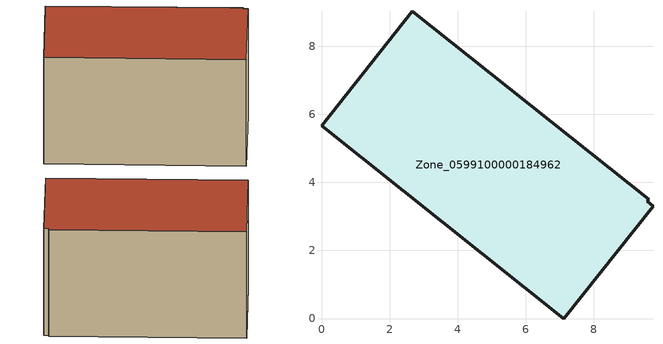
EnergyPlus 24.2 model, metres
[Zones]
Zone_0599100000184962
 floor ground (C_G): 0,5.66 2.66,9.02 9.62,3.51 9.56,3.44 9.74,3.3 7.11,0 z0.49
 wall outside (C_F): 2.66,9.02 0,5.66 7.11,0 9.74,3.3 9.56,3.44 9.62,3.51 2.66,9.02 z0.49:6.15
 roof outside (C_R): 7.11,0 9.74,3.3 9.56,3.44 9.62,3.51 2.66,9.02 0,5.66 z6.15
[BUILDING]
Pand.0599100000184962: North Axis=0; Terrain=City; Loads Convergence Tolerance Value=0.04; Temperature Convergence Tolerance Value=0.4; Solar Distribution=FullExterior; Maximum Number of Warmup Days=25; Minimum Number of Warmup Days=1
[Site:Location]
Rotterdam.The.Hague.AP_ZH_NLD Design_Conditions: Latitude=51.96; Longitude=4.45; Time Zone=1; Elevation=-4.5
[SITE:GROUNDTEMPERATURE:BUILDINGSURFACE]
18, 18, 18, 18, 18, 18, 18, 18, 18, 18, 18, 18
[MATERIAL] Thermal Absorptance=0.9; Solar Absorptance=0.7; Visible Absorptance=0.7
Name | Roughness | Thickness | Conductivity | Density | Specific Heat
G.TI.1946-1964 | MediumSmooth | 0.15 | 1 | 540 | 1210
F.TI.1946-1964 | Rough | 0.3 | 0.857143 | 1920 | 840
R.TI.1946-1964 | MediumRough | 0.2 | 0.277778 | 1500 | 1000
[CONSTRUCTION]
C_G: G.TI.1946-1964
C_F: F.TI.1946-1964
C_R: R.TI.1946-1964
[ZONE]
Zone_0599100000184962: Type=1; Multiplier=1; Ceiling Height=Autocalculate; Volume=Autocalculate; Floor Area=autocalculate; Part of Total Floor Area=Yes
[ZONEINFILTRATION:DESIGNFLOWRATE]
Infil_Zone_0599100000184962: Zone or ZoneList or Space or SpaceList=Zone_0599100000184962; Schedule=AlwaysOn; Design Flow Rate Calculation Method=Flow/Area; Flow Rate per Floor Area=0.003; Constant Term Coefficient=1; Temperature Term Coefficient=0; Velocity Term Coefficient=0; Velocity Squared Term Coefficient=0
[HVACTEMPLATE:ZONE:IDEALLOADSAIRSYSTEM]
Zone_0599100000184962: Maximum Heating Supply Air Temperature=50; Minimum Cooling Supply Air Temperature=13; Maximum Heating Supply Air Humidity Ratio=0.0156; Minimum Cooling Supply Air Humidity Ratio=0.0077; Heating Limit=NoLimit; Cooling Limit=NoLimit; Dehumidification Control Type=ConstantSensibleHeatRatio; Cooling Sensible Heat Ratio=0.7; Dehumidification Setpoint=60; Humidification Control Type=None; Humidification Setpoint=30; Outdoor Air Method=None; Outdoor Air Flow Rate per Person=0.00944; Outdoor Air Flow Rate per Zone Floor Area=0; Outdoor Air Flow Rate per Zone=0; Demand Controlled Ventilation Type=None; Outdoor Air Economizer Type=NoEconomizer; Heat Recovery Type=None; Sensible Heat Recovery Effectiveness=0.7; Latent Heat Recovery Effectiveness=0.65
[ZONECONTROL:THERMOSTAT]
ThermostatControl_Zone_0599100000184962: Zone or ZoneList=Zone_0599100000184962; Control Type Schedule=DualSetpointControlType; Control 1=Thermostat_Zone_0599100000184962; Temperature Difference Between Cutout And Setpoint=0
[THERMOSTATSETPOINT:DUALSETPOINT]
Thermostat_Zone_0599100000184962: Heating Setpoint Temperature Schedule=HeatingSetpoint_Zone_0599100000184962; Cooling Setpoint Temperature Schedule=CoolingSetpoint_Zone_0599100000184962
[SCHEDULE:COMPACT]
HeatingSetpoint_Zone_0599100000184962: Through: 12/31, For: AllDays, Until: 24:00, 21
CoolingSetpoint_Zone_0599100000184962: Through: 12/31, For: AllDays, Until: 24:00, 24
DualSetpointControlType: Through: 12/31, For: AllDays, Until: 24:00, 4
AlwaysOn: Through: 12/31, For: AllDays, Until: 24:00, 1
